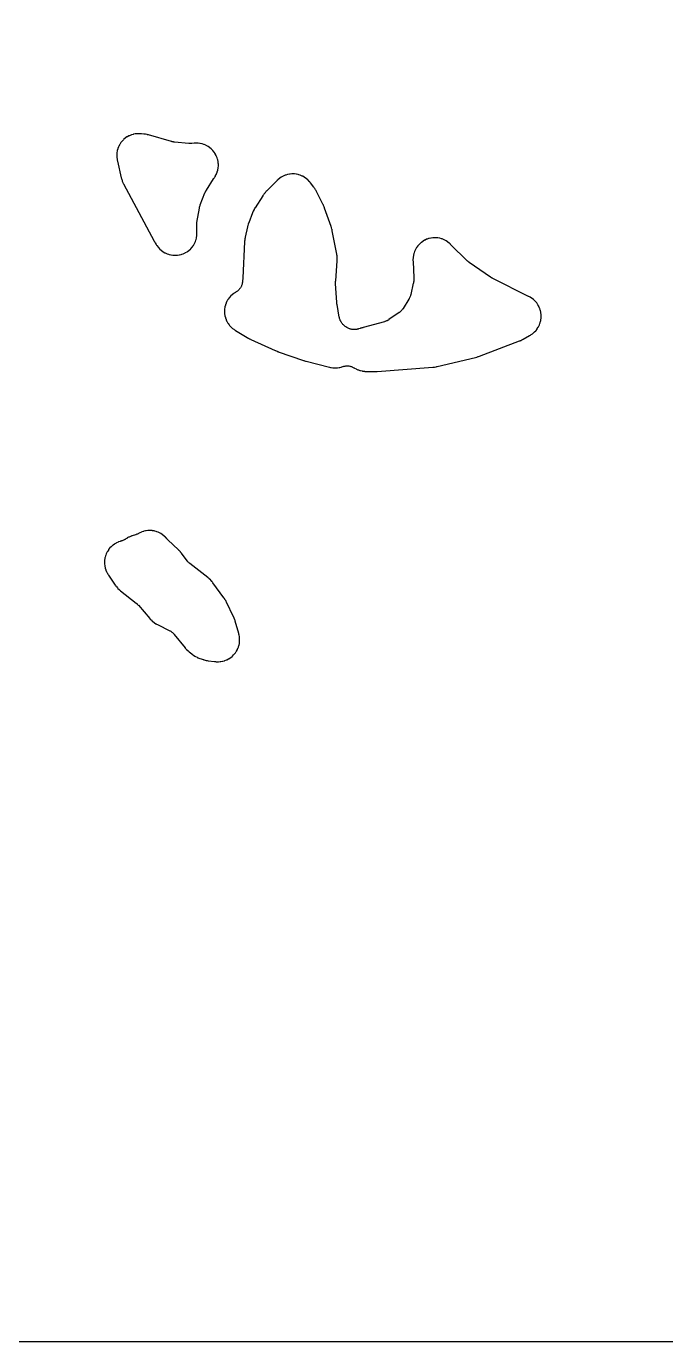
# Model space of a CAD drawing. Header units: millimetres. Extents: x 0 to 300, y 0 to 300.
# Drawn here: x 98.9 to 171.9, y -0.1 to 150 of the extents above; entities that cross this region are included whole.
import ezdxf

# ---------------------------------------------------------------- set-up
doc = ezdxf.new("R2010")
doc.units = ezdxf.units.MM
doc.layers.add('CUT', color=7, linetype='CONTINUOUS')

msp = doc.modelspace()

# ---------------------------------------------------------------- linework, layer by layer
at = {"layer": 'CUT'}
msp.add_lwpolyline([(298.5625, -0.0625), (1.4375, -0.0625), (0.5522, -0.0625), (0.4788, -0.0589), (0.4206, -0.0503), (0.3635, -0.036), (0.3082, -0.0162), (0.255, 0.009), (0.2046, 0.0392), (0.1573, 0.0743), (0.1137, 0.1137), (0.0743, 0.1573), (0.0392, 0.2046), (0.009, 0.255), (-0.0162, 0.3082), (-0.036, 0.3635), (-0.0503, 0.4206), (-0.0589, 0.4788), (-0.0625, 0.5522), (-0.0625, 1.4375), (-0.0625, 298.5575)], dxfattribs=at)
for points in [[(109.2798, 134.8316), (109.2845, 134.8019), (109.295, 134.744), (109.2979, 134.7292), (109.3179, 134.6333), (109.3211, 134.6186), (109.7652, 132.7248), (109.7683, 132.7121), (109.7895, 132.6298), (109.7929, 132.6172), (109.8067, 132.568), (109.8144, 132.543), (109.8667, 132.3837), (109.8852, 132.3348), (109.9512, 132.1807), (109.962, 132.1569), (109.9841, 132.1108), (109.9899, 132.0991), (110.0284, 132.0233), (110.0345, 132.0117), (113.5283, 125.491), (113.5321, 125.484), (113.559, 125.4354), (113.5632, 125.4279), (113.5975, 125.3679), (113.6018, 125.3606), (113.6296, 125.3134), (113.6342, 125.3058), (113.7491, 125.1176), (113.757, 125.105), (113.8085, 125.0251), (113.8166, 125.0129), (113.8488, 124.9656), (113.8658, 124.9418), (113.9788, 124.792), (114.0163, 124.747), (114.1416, 124.6108), (114.1833, 124.5697), (114.3212, 124.4463), (114.3667, 124.4095), (114.5161, 124.3001), (114.565, 124.2679), (114.7242, 124.1736), (114.776, 124.1463), (114.9437, 124.068), (114.9979, 124.0459), (115.1725, 123.9843), (115.2286, 123.9675), (115.4083, 123.9233), (115.4658, 123.9121), (115.6489, 123.8855), (115.7072, 123.88), (115.8921, 123.8714), (115.9507, 123.8716), (116.1355, 123.8811), (116.1938, 123.8869), (116.3768, 123.9144), (116.4342, 123.9259), (116.6137, 123.9711), (116.6697, 123.9881), (116.8439, 124.0506), (116.898, 124.073), (117.0653, 124.1521), (117.117, 124.1797), (117.2758, 124.2748), (117.3245, 124.3073), (117.4733, 124.4174), (117.5186, 124.4544), (117.6559, 124.5785), (117.6974, 124.6198), (117.822, 124.7567), (117.8593, 124.8019), (117.9699, 124.9502), (118.0026, 124.9988), (118.0983, 125.1572), (118.1261, 125.2088), (118.2059, 125.3758), (118.2285, 125.4298), (118.2916, 125.6038), (118.3089, 125.6597), (118.3548, 125.839), (118.3665, 125.8964), (118.3947, 126.0793), (118.4008, 126.1375), (118.4111, 126.3249), (118.412, 126.3542), (118.4124, 126.4113), (118.4123, 126.426), (118.4106, 126.5211), (118.4102, 126.5358), (118.3807, 127.2294), (118.3803, 127.2412), (118.3797, 127.2609), (118.3796, 127.3083), (118.3815, 127.3885), (118.383, 127.424), (118.3833, 127.4277), (118.3862, 127.4631), (118.3944, 127.5429), (118.4005, 127.5899), (118.4035, 127.6093), (118.4054, 127.621), (118.6832, 129.2568), (118.6853, 129.2684), (118.6888, 129.2876), (118.6985, 129.3337), (118.717, 129.4113), (118.7258, 129.4455), (118.7268, 129.449), (118.737, 129.4828), (118.7615, 129.5587), (118.7771, 129.6031), (118.7841, 129.6214), (118.7883, 129.6324), (119.3233, 130.9815), (119.3273, 130.9913), (119.334, 131.0077), (119.3511, 131.0467), (119.3816, 131.1121), (119.3956, 131.1408), (119.3972, 131.1438), (119.4122, 131.172), (119.4473, 131.235), (119.4688, 131.2717), (119.4782, 131.2868), (119.4838, 131.2958), (120.3062, 132.5879), (120.3118, 132.5965), (120.325, 132.6167), (120.3307, 132.6253), (120.3377, 132.6357), (120.3435, 132.6443), (120.3521, 132.6568), (120.3566, 132.6636), (120.4113, 132.7457), (120.4172, 132.7545), (120.4331, 132.7798), (120.4367, 132.7858), (120.4401, 132.7909), (120.4529, 132.8125), (120.5176, 132.9151), (120.546, 132.9653), (120.628, 133.1284), (120.6514, 133.1811), (120.7174, 133.3513), (120.7356, 133.406), (120.7849, 133.5818), (120.7979, 133.638), (120.83, 133.8177), (120.8375, 133.8749), (120.8523, 134.0568), (120.8542, 134.1145), (120.8514, 134.297), (120.8478, 134.3546), (120.8275, 134.5359), (120.8183, 134.5929), (120.7807, 134.7715), (120.7661, 134.8273), (120.7115, 135.0015), (120.6916, 135.0557), (120.6205, 135.2237), (120.5955, 135.2758), (120.5086, 135.4362), (120.4787, 135.4856), (120.3767, 135.637), (120.3422, 135.6833), (120.2262, 135.8241), (120.1874, 135.8669), (120.0584, 135.996), (120.0157, 136.0348), (119.8749, 136.1509), (119.8287, 136.1854), (119.6773, 136.2874), (119.628, 136.3174), (119.4676, 136.4044), (119.4156, 136.4294), (119.2475, 136.5006), (119.1934, 136.5206), (119.0193, 136.5753), (118.9634, 136.5899), (118.7849, 136.6277), (118.7279, 136.6369), (118.5465, 136.6573), (118.4889, 136.661), (118.3039, 136.6639), (118.2751, 136.6636), (118.2187, 136.6618), (118.2043, 136.6612), (118.1106, 136.6559), (118.0962, 136.6549), (117.8091, 136.6318), (117.7995, 136.631), (117.7836, 136.6299), (117.7453, 136.6281), (117.6803, 136.6263), (117.6515, 136.626), (117.6485, 136.626), (117.6197, 136.6266), (117.5547, 136.629), (117.5164, 136.6312), (117.5005, 136.6325), (117.491, 136.6333), (115.8547, 136.7812), (115.8442, 136.7822), (115.8268, 136.784), (115.7849, 136.7892), (115.7142, 136.7998), (115.6829, 136.8051), (115.6796, 136.8057), (115.6486, 136.812), (115.5788, 136.8276), (115.5378, 136.8377), (115.5209, 136.8423), (115.5107, 136.8452), (112.8681, 137.5988), (112.8557, 137.6022), (112.7755, 137.6232), (112.7632, 137.6264), (112.7147, 137.638), (112.6897, 137.6434), (112.527, 137.6752), (112.5018, 137.6795), (112.4525, 137.687), (112.4399, 137.6887), (112.3577, 137.6994), (112.345, 137.7009), (112.0728, 137.7303), (112.0578, 137.7318), (111.9602, 137.7398), (111.9452, 137.7409), (111.8864, 137.7443), (111.8563, 137.7452), (111.6632, 137.7466), (111.603, 137.744), (111.4134, 137.7263), (111.3537, 137.7177), (111.1668, 137.681), (111.1084, 137.6665), (110.9261, 137.6112), (110.8694, 137.5909), (110.6935, 137.5177), (110.6392, 137.4917), (110.4716, 137.4012), (110.42, 137.37), (110.2624, 137.2631), (110.2142, 137.2269), (110.0681, 137.1048), (110.0238, 137.0638), (109.8907, 136.9277), (109.8508, 136.8825), (109.7319, 136.7337), (109.6967, 136.6848), (109.5934, 136.5248), (109.5633, 136.4726), (109.4765, 136.303), (109.4518, 136.2481), (109.3825, 136.0707), (109.3634, 136.0135), (109.3123, 135.83), (109.299, 135.7713), (109.2665, 135.5836), (109.2592, 135.5238), (109.2457, 135.3338), (109.2444, 135.2736), (109.25, 135.0832), (109.2548, 135.0231)], [(121.5966, 117.0246), (121.6079, 116.9672), (121.6526, 116.7879), (121.6695, 116.7319), (121.7314, 116.5578), (121.7536, 116.5038), (121.8321, 116.3365), (121.8595, 116.2848), (121.954, 116.126), (121.9863, 116.0773), (122.0957, 115.9284), (122.1326, 115.883), (122.256, 115.7455), (122.2972, 115.7039), (122.4334, 115.5791), (122.4783, 115.5417), (122.6281, 115.4291), (122.6519, 115.4121), (122.6992, 115.3801), (122.7114, 115.3721), (122.7913, 115.3207), (122.8037, 115.3129), (124.1462, 114.4953), (124.1619, 114.4861), (124.2651, 114.4274), (124.2811, 114.4187), (124.4128, 114.3491), (124.429, 114.3408), (124.5356, 114.2886), (124.5521, 114.2808), (127.3602, 113.009), (127.3728, 113.0034), (127.4556, 112.9682), (127.4684, 112.9629), (127.5733, 112.9211), (127.5862, 112.9162), (127.6705, 112.8848), (127.6835, 112.8801), (130.588, 111.8754), (130.6002, 111.8714), (130.68, 111.8457), (130.6923, 111.8419), (130.793, 111.8118), (130.8054, 111.8082), (130.8862, 111.786), (130.8986, 111.7827), (133.5481, 111.1144), (133.5622, 111.111), (133.6541, 111.0901), (133.6683, 111.0871), (133.7238, 111.0759), (133.7523, 111.0709), (133.9361, 111.043), (133.9938, 111.0371), (134.1769, 111.0273), (134.2349, 111.027), (134.418, 111.0348), (134.4758, 111.0401), (134.6573, 111.0656), (134.7143, 111.0765), (134.8926, 111.1194), (134.9482, 111.1357), (135.0534, 111.1721), (135.0959, 111.1856), (135.1743, 111.2084), (135.261, 111.2291), (135.3193, 111.24), (135.4076, 111.2519), (135.4667, 111.257), (135.5557, 111.2602), (135.6151, 111.2594), (135.704, 111.2537), (135.7629, 111.2471), (135.8509, 111.2327), (135.9089, 111.2202), (135.995, 111.1972), (136.0514, 111.179), (136.1348, 111.1476), (136.1892, 111.1239), (136.2691, 111.0844), (136.3404, 111.0446), (136.3788, 111.0219), (136.3899, 111.015), (136.4148, 111.0002), (136.5772, 110.9093), (136.6292, 110.8835), (136.7973, 110.8097), (136.8515, 110.789), (137.026, 110.7318), (137.0819, 110.7165), (137.2611, 110.6764), (137.3183, 110.6665), (137.503, 110.6437), (137.5318, 110.6408), (137.5884, 110.6366), (137.6029, 110.6357), (137.6971, 110.6309), (137.7116, 110.6304), (138.6083, 110.6069), (138.6239, 110.6067), (138.7251, 110.6066), (138.7407, 110.6068), (138.8677, 110.6101), (138.8833, 110.6107), (138.9844, 110.6159), (138.9999, 110.6169), (145.3524, 111.111), (145.3633, 111.112), (145.4398, 111.1193), (145.4512, 111.1205), (145.5013, 111.1263), (145.5254, 111.1296), (145.6749, 111.153), (145.6979, 111.1571), (145.7377, 111.1649), (145.7485, 111.1672), (145.8227, 111.1832), (145.8348, 111.186), (150.2164, 112.2277), (150.2352, 112.2325), (150.357, 112.2657), (150.3756, 112.2711), (150.527, 112.3176), (150.5455, 112.3236), (150.6648, 112.3646), (150.6831, 112.3712), (155.2372, 114.1006), (155.2471, 114.1044), (155.3156, 114.1318), (155.3258, 114.136), (155.3705, 114.1548), (155.3918, 114.1643), (155.5235, 114.226), (155.5437, 114.2359), (155.5783, 114.2537), (155.5877, 114.2586), (155.6521, 114.2932), (155.6624, 114.2989), (156.3983, 114.7129), (156.4111, 114.7204), (156.4935, 114.7695), (156.5061, 114.7772), (156.5549, 114.8079), (156.5795, 114.8242), (156.7345, 114.9328), (156.7812, 114.9691), (156.9228, 115.0907), (156.9656, 115.1313), (157.0946, 115.2663), (157.1333, 115.3109), (157.2484, 115.4579), (157.2824, 115.5061), (157.3825, 115.6637), (157.4117, 115.7151), (157.4958, 115.8817), (157.5198, 115.9357), (157.5871, 116.1098), (157.6057, 116.1659), (157.6555, 116.3457), (157.6685, 116.4034), (157.7005, 116.5873), (157.7077, 116.6459), (157.7214, 116.8321), (157.7229, 116.8911), (157.7182, 117.0777), (157.7138, 117.1366), (157.6909, 117.3219), (157.6807, 117.38), (157.6397, 117.5622), (157.6239, 117.6191), (157.5651, 117.7962), (157.5438, 117.8513), (157.4679, 118.0219), (157.4412, 118.0746), (157.3489, 118.2368), (157.3172, 118.2867), (157.2094, 118.4391), (157.173, 118.4855), (157.0507, 118.6266), (157.0099, 118.6693), (156.8744, 118.7977), (156.8296, 118.8361), (156.6821, 118.9505), (156.6337, 118.9844), (156.4735, 119.0851), (156.4481, 119.1002), (156.3978, 119.1285), (156.3848, 119.1356), (156.3001, 119.1805), (156.2869, 119.1873), (152.2198, 121.217), (152.2054, 121.2243), (152.1721, 121.2417), (152.1579, 121.2493), (152.1406, 121.2587), (152.1265, 121.2665), (152.0939, 121.2851), (152.0799, 121.2931), (152.0554, 121.3076), (152.0417, 121.316), (152.0097, 121.3357), (151.996, 121.3443), (151.9795, 121.3549), (151.966, 121.3637), (151.9347, 121.3845), (151.9214, 121.3936), (149.5172, 123.06), (149.5094, 123.0654), (149.4964, 123.0746), (149.4658, 123.0973), (149.4147, 123.1369), (149.3924, 123.1548), (149.39, 123.1567), (149.3683, 123.1753), (149.3198, 123.218), (149.2917, 123.2439), (149.2803, 123.2548), (149.2734, 123.2615), (147.3739, 125.1242), (147.3631, 125.1346), (147.2917, 125.2011), (147.2806, 125.2112), (147.2368, 125.2501), (147.2139, 125.2695), (147.0638, 125.3897), (147.0151, 125.4249), (146.856, 125.5281), (146.8041, 125.5582), (146.6355, 125.645), (146.5808, 125.6698), (146.4043, 125.7394), (146.3475, 125.7585), (146.1649, 125.8101), (146.1064, 125.8235), (145.9197, 125.8566), (145.8601, 125.8641), (145.671, 125.8784), (145.611, 125.8799), (145.4214, 125.8752), (145.3615, 125.8707), (145.1733, 125.8471), (145.1142, 125.8367), (144.9293, 125.7944), (144.8715, 125.7781), (144.6918, 125.7175), (144.6359, 125.6956), (144.4631, 125.6173), (144.4098, 125.5899), (144.2456, 125.4948), (144.1953, 125.4622), (144.0415, 125.3512), (143.9946, 125.3137), (143.8526, 125.1879), (143.8098, 125.1459), (143.6811, 125.0065), (143.6426, 124.9605), (143.5285, 124.809), (143.4948, 124.7593), (143.3964, 124.5971), (143.3679, 124.5443), (143.2862, 124.3732), (143.263, 124.3178), (143.1988, 124.1393), (143.1813, 124.0819), (143.1353, 123.8979), (143.1236, 123.839), (143.0961, 123.6513), (143.0904, 123.5916), (143.0817, 123.3995), (143.0811, 123.3695), (143.0814, 123.3109), (143.0817, 123.2959), (143.0846, 123.1984), (143.0852, 123.1834), (143.1892, 121.2852), (143.1898, 121.2748), (143.1899, 121.2723), (143.1903, 121.2067), (143.1874, 121.1098), (143.1774, 121), (143.1615, 120.8965), (143.154, 120.8543), (143.1401, 120.7855), (143.1396, 120.7832), (143.1308, 120.7386), (143.1284, 120.7272), (143.1227, 120.7004), (143.1202, 120.6889), (142.8278, 119.3933), (142.8249, 119.3811), (142.82, 119.3607), (142.8069, 119.3121), (142.7879, 119.249), (142.7584, 119.1659), (142.7248, 119.0842), (142.6873, 119.0044), (142.6564, 118.9461), (142.6316, 118.9023), (142.6207, 118.8844), (142.6141, 118.8737), (141.9478, 117.8063), (141.9417, 117.7966), (141.933, 117.7831), (141.9039, 117.7405), (141.8626, 117.6836), (141.8126, 117.6209), (141.7775, 117.5806), (141.7222, 117.5226), (141.6837, 117.4857), (141.6234, 117.4329), (141.5685, 117.3888), (141.5274, 117.3578), (141.5142, 117.3484), (141.5049, 117.3419), (140.3412, 116.5364), (140.3308, 116.5294), (140.3135, 116.5177), (140.271, 116.4909), (140.2145, 116.4574), (140.1368, 116.4162), (140.057, 116.3789), (139.9757, 116.3455), (139.9137, 116.3236), (139.8659, 116.3082), (139.8459, 116.3023), (139.8338, 116.2989), (137.4, 115.6243), (137.3872, 115.6209), (137.3572, 115.613), (137.3443, 115.6098), (137.3286, 115.6059), (137.3157, 115.6028), (137.2856, 115.5959), (137.2726, 115.593), (137.2512, 115.5884), (137.2371, 115.5852), (137.1453, 115.5632), (137.1312, 115.5596), (137.0764, 115.5451), (137.0486, 115.5369), (136.8594, 115.4767), (136.8112, 115.4626), (136.7981, 115.4587), (136.713, 115.4358), (136.6579, 115.4238), (136.5744, 115.4096), (136.5185, 115.4028), (136.434, 115.3965), (136.3777, 115.395), (136.293, 115.3967), (136.2367, 115.4004), (136.1526, 115.4101), (136.097, 115.4191), (136.0141, 115.4366), (135.9596, 115.4509), (135.8787, 115.4761), (135.8258, 115.4954), (135.7476, 115.5281), (135.6967, 115.5523), (135.622, 115.5922), (135.5554, 115.6319), (135.5195, 115.6545), (135.5179, 115.6555), (135.4933, 115.671), (135.4365, 115.7047), (135.4098, 115.7213), (135.3427, 115.7644), (135.2761, 115.8117), (135.2326, 115.8455), (135.1699, 115.8992), (135.1298, 115.9369), (135.0723, 115.9961), (135.0358, 116.0372), (134.984, 116.1014), (134.9514, 116.1458), (134.9057, 116.2145), (134.8667, 116.2793), (134.8462, 116.3152), (134.8456, 116.3163), (134.84, 116.3268), (134.8309, 116.3443), (134.8099, 116.387), (134.784, 116.4436), (134.7529, 116.5207), (134.7253, 116.5995), (134.7014, 116.6792), (134.6863, 116.7396), (134.6761, 116.786), (134.6723, 116.8054), (134.6701, 116.8171), (134.4107, 118.2552), (134.4084, 118.2683), (134.4034, 118.2988), (134.4013, 118.3119), (134.3989, 118.3279), (134.397, 118.341), (134.3929, 118.3717), (134.3912, 118.3848), (134.3884, 118.4081), (134.3869, 118.4213), (134.3837, 118.4521), (134.3824, 118.4653), (134.3809, 118.4814), (134.3799, 118.4946), (134.3775, 118.5254), (134.3766, 118.5387), (134.25, 120.625), (134.2492, 120.6403), (134.2477, 120.676), (134.2471, 120.6913), (134.2466, 120.71), (134.2463, 120.7253), (134.246, 120.761), (134.246, 120.7763), (134.2462, 120.8034), (134.2464, 120.8187), (134.2473, 120.8544), (134.2478, 120.8697), (134.2486, 120.8884), (134.2493, 120.9037), (134.2514, 120.9394), (134.2525, 120.9546), (134.4247, 123.2308), (134.4255, 123.244), (134.4301, 123.3298), (134.4307, 123.3431), (134.4323, 123.3947), (134.4325, 123.4211), (134.4304, 123.5907), (134.4274, 123.6434), (134.4103, 123.8121), (134.4071, 123.8384), (134.3996, 123.8895), (134.3976, 123.9025), (134.3833, 123.9873), (134.381, 124.0003), (133.868, 126.6825), (133.8658, 126.6931), (133.8504, 126.7668), (133.848, 126.7778), (133.8369, 126.826), (133.8311, 126.8491), (133.7922, 126.9923), (133.7858, 127.0143), (133.7739, 127.0522), (133.7706, 127.0625), (133.747, 127.1332), (133.7431, 127.1446), (132.9934, 129.2525), (132.9866, 129.2707), (132.9407, 129.3876), (132.9334, 129.4055), (132.8711, 129.5503), (132.8632, 129.5679), (132.8098, 129.6817), (132.8013, 129.699), (132.0618, 131.1527), (132.0553, 131.165), (132.0127, 131.2443), (132.006, 131.2564), (131.9792, 131.3034), (131.965, 131.3272), (131.8689, 131.4794), (131.8536, 131.5025), (131.8226, 131.5469), (131.8145, 131.5582), (131.7613, 131.6308), (131.753, 131.6419), (131.371, 132.1388), (131.3617, 132.1506), (131.3002, 132.2265), (131.2906, 132.2381), (131.2526, 132.2828), (131.2325, 132.3052), (131.1004, 132.4454), (131.057, 132.4871), (130.9135, 132.6116), (130.8662, 132.6487), (130.711, 132.7583), (130.6602, 132.7905), (130.4948, 132.884), (130.441, 132.9109), (130.2671, 132.9874), (130.2109, 133.0088), (130.0302, 133.0675), (129.9722, 133.0832), (129.7865, 133.1235), (129.7272, 133.1333), (129.5384, 133.1549), (129.4784, 133.1587), (129.2884, 133.1612), (129.2283, 133.159), (129.039, 133.1425), (128.9794, 133.1343), (128.7927, 133.099), (128.7343, 133.0848), (128.552, 133.031), (128.4953, 133.0111), (128.3194, 132.9393), (128.2649, 132.9138), (128.0971, 132.8247), (128.0455, 132.7939), (127.8873, 132.6885), (127.8391, 132.6527), (127.6903, 132.5304), (127.6675, 132.5107), (127.6241, 132.4712), (127.6131, 132.4609), (127.5425, 132.3934), (127.5318, 132.3828), (126.3402, 131.1839), (126.3291, 131.1725), (126.2583, 131.0974), (126.2476, 131.0857), (126.2063, 131.0394), (126.1857, 131.0152), (126.0566, 130.8544), (126.0374, 130.8291), (126.0012, 130.7788), (125.9921, 130.7658), (125.9341, 130.6804), (125.9253, 130.6672), (125.0392, 129.2865), (125.0311, 129.2734), (124.9793, 129.188), (124.9715, 129.1747), (124.9417, 129.1226), (124.9271, 129.0955), (124.837, 128.9173), (124.8238, 128.8895), (124.7995, 128.8346), (124.7935, 128.8204), (124.7553, 128.728), (124.7497, 128.7138), (124.3176, 127.5849), (124.3139, 127.5751), (124.2889, 127.5062), (124.2853, 127.4959), (124.2697, 127.4504), (124.2627, 127.4284), (124.2212, 127.2902), (124.2152, 127.2687), (124.2055, 127.2313), (124.203, 127.2211), (124.186, 127.1507), (124.1833, 127.1393), (123.9166, 125.93), (123.9141, 125.9178), (123.8983, 125.8388), (123.8961, 125.8267), (123.8876, 125.779), (123.8838, 125.7545), (123.8622, 125.5949), (123.8594, 125.5703), (123.8549, 125.5221), (123.8538, 125.5097), (123.848, 125.4294), (123.8473, 125.417), (123.6333, 121.2876), (123.6331, 121.2849), (123.6327, 121.2754), (123.6144, 120.9224), (123.611, 120.8778), (123.6027, 120.7962), (123.5892, 120.7077), (123.5773, 120.6492), (123.555, 120.5625), (123.5374, 120.5056), (123.5067, 120.4215), (123.4834, 120.3666), (123.4445, 120.286), (123.4159, 120.2336), (123.3692, 120.1573), (123.3356, 120.1081), (123.2814, 120.0367), (123.2431, 119.9911), (123.1822, 119.9255), (123.1395, 119.8839), (123.0723, 119.8247), (123.0257, 119.7875), (122.953, 119.7353), (122.887, 119.6926), (122.8471, 119.6683), (122.8452, 119.6672), (122.8378, 119.6629), (122.8377, 119.6629), (122.8343, 119.6608), (122.8288, 119.6575), (122.8253, 119.6554), (122.8179, 119.6509), (122.7947, 119.6363), (122.6727, 119.5618), (122.6244, 119.529), (122.4767, 119.4178), (122.4318, 119.3804), (122.2957, 119.2555), (122.2546, 119.2139), (122.1313, 119.0762), (122.0944, 119.0308), (121.9851, 118.8819), (121.9528, 118.8331), (121.8585, 118.6742), (121.8312, 118.6225), (121.7528, 118.4552), (121.7306, 118.4011), (121.6688, 118.2269), (121.652, 118.1709), (121.6075, 117.9916), (121.5962, 117.9342), (121.5694, 117.7514), (121.5637, 117.6932), (121.5548, 117.5086), (121.5548, 117.4502), (121.5639, 117.2656), (121.5696, 117.2074)], [(107.8782, 88.4671), (107.8875, 88.4098), (107.9257, 88.2301), (107.9406, 88.1739), (107.996, 87.9987), (108.0162, 87.9443), (108.0883, 87.7753), (108.1136, 87.723), (108.203, 87.5596), (108.2175, 87.5345), (108.2471, 87.486), (108.2549, 87.4737), (108.306, 87.3944), (108.3141, 87.3823), (109.0849, 86.2486), (109.0936, 86.2361), (109.1512, 86.1558), (109.1602, 86.1435), (109.1961, 86.0962), (109.2151, 86.0724), (109.3404, 85.9231), (109.3819, 85.8786), (109.5217, 85.7427), (109.5441, 85.7221), (109.5887, 85.6829), (109.6003, 85.673), (109.6762, 85.6097), (109.688, 85.6002), (111.4686, 84.1912), (111.477, 84.1845), (111.4899, 84.174), (111.511, 84.1563), (111.539, 84.1322), (111.5634, 84.1103), (111.5825, 84.0926), (111.5933, 84.0824), (111.5972, 84.0786), (111.6201, 84.0559), (111.67, 84.0045), (111.6991, 83.973), (111.7087, 83.9621), (111.7158, 83.954), (113.0306, 82.4258), (113.0404, 82.4147), (113.1048, 82.3434), (113.1148, 82.3326), (113.1546, 82.2907), (113.1755, 82.2698), (113.3126, 82.139), (113.3573, 82.1004), (113.5046, 81.9853), (113.5529, 81.9513), (113.713, 81.8499), (113.7383, 81.8347), (113.7886, 81.8062), (113.8015, 81.7991), (113.8863, 81.7538), (113.8994, 81.747), (115.2943, 81.0454), (115.3362, 81.0228), (115.412, 80.9796), (115.4921, 80.928), (115.5435, 80.8909), (115.6176, 80.8312), (115.6648, 80.7889), (115.7323, 80.7217), (115.7907, 80.657), (115.8217, 80.6208), (117.0667, 79.0851), (117.0766, 79.0731), (117.1425, 78.9961), (117.1528, 78.9843), (117.1935, 78.9391), (117.215, 78.9165), (117.3582, 78.7732), (117.3808, 78.7518), (117.426, 78.711), (117.4377, 78.7007), (117.5147, 78.6348), (117.5267, 78.6249), (117.8083, 78.3964), (117.8212, 78.3862), (117.906, 78.3212), (117.9192, 78.3113), (117.9711, 78.2737), (117.9983, 78.2552), (118.1753, 78.1411), (118.2325, 78.1086), (118.421, 78.0147), (118.4508, 78.0008), (118.5097, 77.9754), (118.5248, 77.9691), (118.624, 77.9294), (118.6394, 77.9235), (119.0028, 77.7897), (119.0188, 77.7841), (119.1234, 77.7489), (119.1396, 77.7437), (119.203, 77.7243), (119.2358, 77.7153), (119.4501, 77.663), (119.4833, 77.6559), (119.5484, 77.6438), (119.5652, 77.6409), (119.6742, 77.6239), (119.691, 77.6216), (120.4116, 77.53), (120.4265, 77.5283), (120.5233, 77.5185), (120.5382, 77.5171), (120.5965, 77.5127), (120.6264, 77.5111), (120.8182, 77.506), (120.878, 77.5074), (121.0668, 77.5213), (121.1262, 77.5286), (121.3126, 77.5612), (121.371, 77.5745), (121.5532, 77.6255), (121.61, 77.6444), (121.7863, 77.7134), (121.8409, 77.7379), (122.0094, 77.824), (122.0612, 77.8539), (122.2203, 77.9564), (122.269, 77.9913), (122.4171, 78.1091), (122.462, 78.1487), (122.5976, 78.2807), (122.6383, 78.3245), (122.7601, 78.4694), (122.7963, 78.5171), (122.903, 78.6734), (122.9343, 78.7244), (123.0249, 78.8906), (123.0509, 78.9445), (123.1246, 79.1188), (123.1451, 79.1751), (123.2009, 79.3559), (123.2157, 79.4139), (123.2533, 79.5993), (123.2623, 79.6585), (123.2815, 79.8494), (123.2837, 79.8795), (123.2837, 79.8799), (123.2845, 79.9083), (123.2849, 80.0903), (123.2825, 80.1465), (123.2667, 80.3186), (123.2592, 80.3732), (123.2271, 80.5464), (123.2214, 80.5734), (123.2092, 80.6257), (123.2059, 80.6391), (123.1836, 80.7257), (123.1801, 80.739), (122.79, 82.1216), (122.7863, 82.1343), (122.7612, 82.2163), (122.7572, 82.2289), (122.741, 82.2779), (122.7322, 82.3027), (122.6713, 82.463), (122.6614, 82.4875), (122.641, 82.5349), (122.6356, 82.5469), (122.6, 82.6249), (122.5943, 82.6369), (121.7875, 84.3031), (121.7815, 84.3152), (121.7415, 84.3933), (121.7352, 84.4052), (121.7102, 84.4515), (121.6968, 84.475), (121.6065, 84.6252), (121.5921, 84.648), (121.563, 84.692), (121.5554, 84.7031), (121.5053, 84.7751), (121.4975, 84.7861), (120.235, 86.5146), (120.2266, 86.5257), (120.1714, 86.5978), (120.1628, 86.6088), (120.1286, 86.6513), (120.1106, 86.6726), (119.992, 86.8067), (119.9531, 86.8468), (119.8226, 86.9693), (119.8018, 86.988), (119.7603, 87.0234), (119.7496, 87.0323), (119.6793, 87.0897), (119.6683, 87.0984), (117.6056, 88.7014), (117.5978, 88.7075), (117.5858, 88.7171), (117.5662, 88.7332), (117.5402, 88.7551), (117.5174, 88.7749), (117.5142, 88.7778), (117.4758, 88.8145), (117.425, 88.866), (117.3787, 88.9167), (117.3473, 88.9538), (117.322, 88.9851), (117.314, 88.9955), (117.308, 89.0033), (116.634, 89.8968), (116.6264, 89.9068), (116.5759, 89.9708), (116.568, 89.9806), (116.5369, 90.0185), (116.5206, 90.0375), (116.4119, 90.159), (116.3947, 90.1773), (116.3605, 90.2125), (116.3517, 90.2214), (116.2936, 90.2786), (116.2846, 90.2873), (115.0827, 91.4234), (115.0741, 91.4316), (115.0626, 91.4428), (115.0292, 91.4769), (114.9744, 91.5361), (114.9551, 91.5576), (114.9492, 91.5644), (114.9424, 91.5721), (114.8797, 91.6418), (114.8696, 91.6527), (114.8298, 91.6949), (114.8089, 91.716), (114.6714, 91.8477), (114.6265, 91.8867), (114.4787, 92.0026), (114.4302, 92.0369), (114.2716, 92.1376), (114.22, 92.1669), (114.0522, 92.2515), (113.9979, 92.2756), (113.8227, 92.3431), (113.7662, 92.3617), (113.5851, 92.4116), (113.5271, 92.4245), (113.342, 92.4563), (113.283, 92.4634), (113.0957, 92.4767), (113.0363, 92.4779), (112.8485, 92.4726), (112.7893, 92.468), (112.603, 92.4441), (112.5445, 92.4336), (112.3614, 92.3914), (112.3043, 92.3752), (112.1263, 92.3152), (112.071, 92.2934), (111.8975, 92.2149), (111.8707, 92.202), (111.8151, 92.1734), (111.8061, 92.1687), (111.739, 92.1329), (111.7336, 92.1299), (111.7289, 92.1274), (111.6926, 92.1085), (111.6172, 92.0716), (111.5845, 92.0564), (111.5513, 92.0425), (111.4754, 92.0127), (111.4294, 91.9961), (111.4138, 91.9909), (111.4021, 91.9871), (110.9999, 91.8599), (110.9871, 91.8557), (110.9042, 91.8273), (110.8914, 91.8228), (110.842, 91.8047), (110.8169, 91.7949), (110.6574, 91.7281), (110.6086, 91.7051), (110.4557, 91.6243), (110.4322, 91.6111), (110.3867, 91.5844), (110.3752, 91.5775), (110.3006, 91.5314), (110.2892, 91.5242), (110.1984, 91.4652), (110.1891, 91.4592), (110.1843, 91.4562), (110.1399, 91.4298), (110.0789, 91.396), (110.0058, 91.3597), (109.9562, 91.3378), (109.8802, 91.3083), (109.8095, 91.2845), (109.7705, 91.2723), (109.7382, 91.263), (109.7271, 91.2597), (109.7109, 91.2547), (109.6861, 91.2473), (109.6753, 91.2441), (109.6621, 91.2403), (109.6343, 91.2317), (109.458, 91.1718), (109.4039, 91.1505), (109.2365, 91.0749), (109.1847, 91.0485), (109.0254, 90.957), (108.9765, 90.9257), (108.8267, 90.8193), (108.7811, 90.7834), (108.6423, 90.663), (108.6003, 90.6228), (108.4739, 90.4896), (108.436, 90.4455), (108.323, 90.3007), (108.2895, 90.2532), (108.1911, 90.0981), (108.1624, 90.0475), (108.0794, 89.8836), (108.0557, 89.8306), (107.989, 89.6594), (107.9705, 89.6043), (107.9207, 89.4275), (107.9077, 89.3709), (107.8751, 89.1901), (107.8676, 89.1325), (107.8528, 88.9494), (107.8509, 88.8913), (107.8538, 88.7076), (107.8575, 88.6496)]]:
    msp.add_lwpolyline(points, close=True, dxfattribs=at)

doc.saveas('drawing.dxf')
